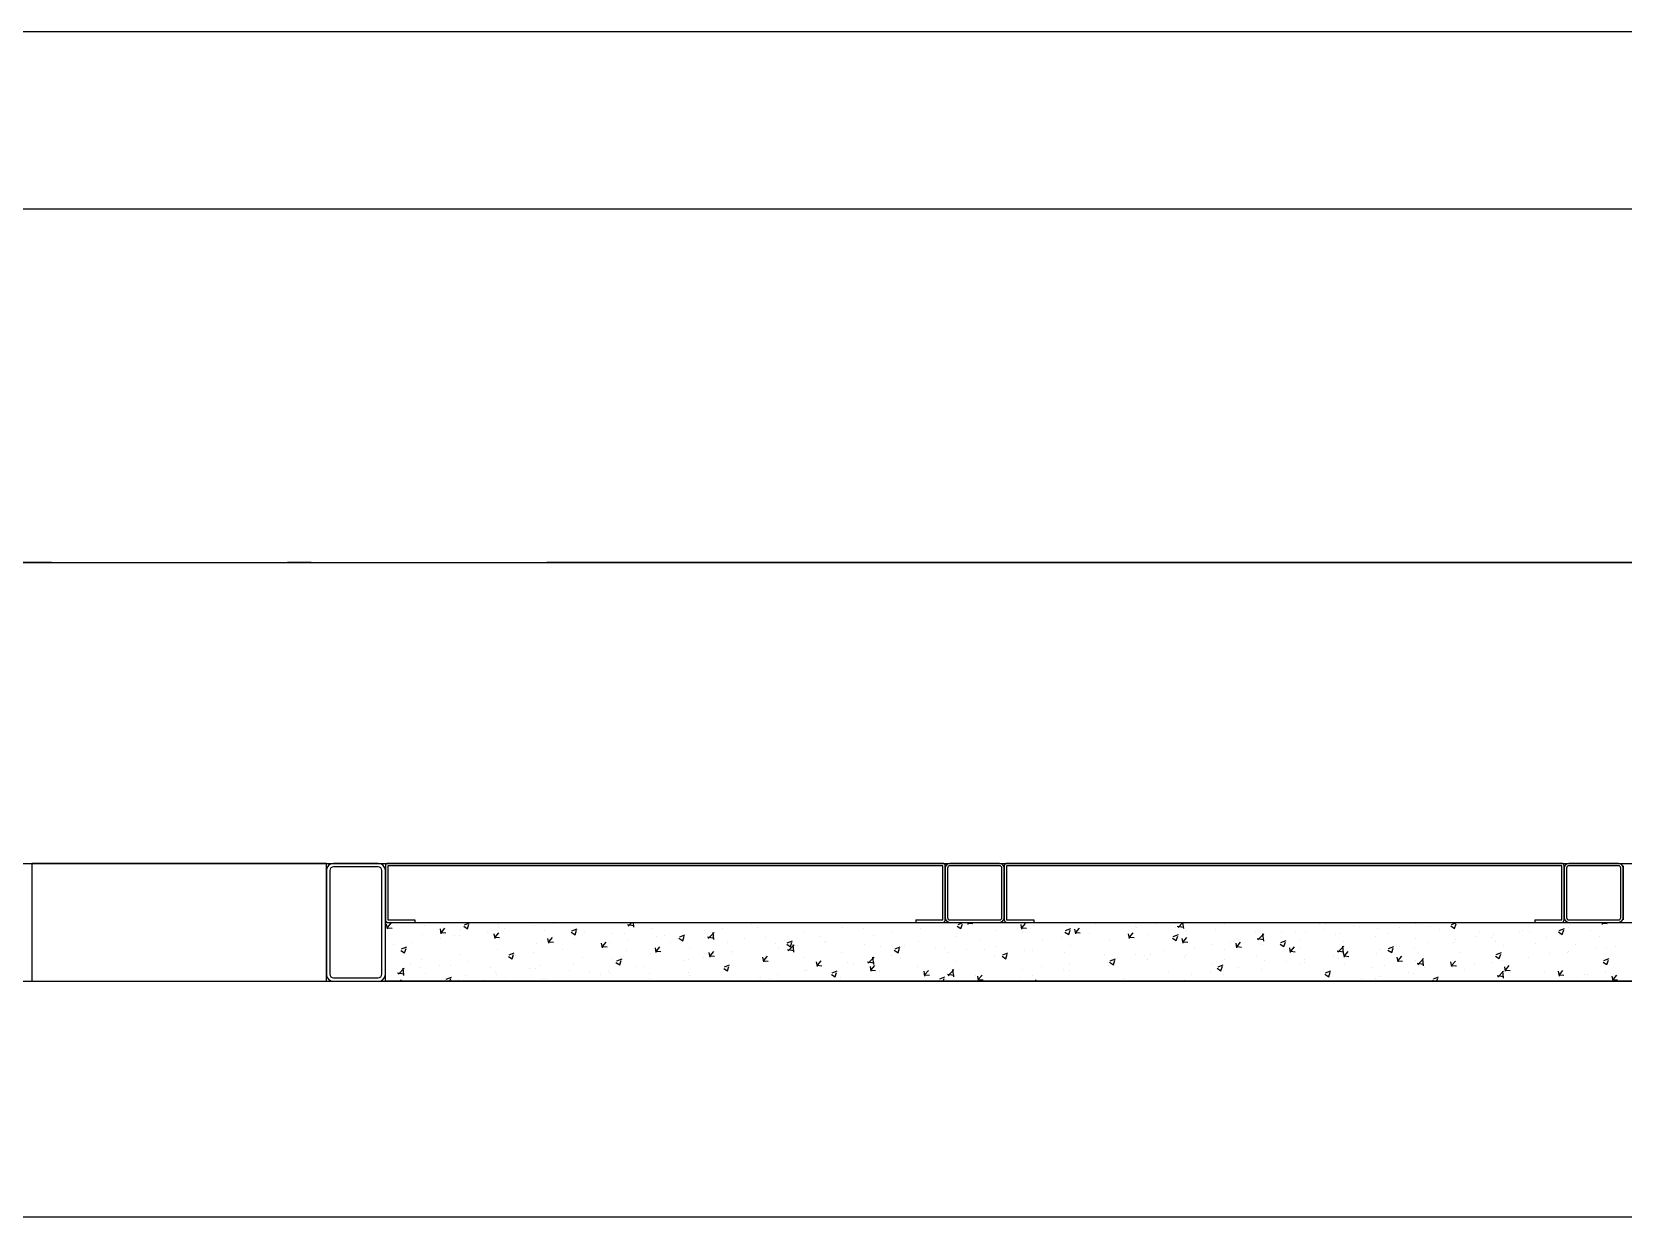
# Model space of a CAD drawing. Extents: x 758840 to 1108724, y -102573 to 143521.
# Drawn here: x 854416 to 855765, y 73383 to 74388 of the extents above; entities that cross this region are included whole.
import ezdxf

# ---------------------------------------------------------------- set-up
doc = ezdxf.new("R2010")
doc.units = 0
doc.header["$LTSCALE"] = 1000
doc.header["$MEASUREMENT"] = 0
doc.linetypes.add('DOTE', pattern=[2.42, 2, -0.2, 0.02, -0.2])
for name, color, linetype in [('02电气-设备', 255, 'Continuous'), ('02电气-设备基础', 252, 'Continuous'), ('DOTE', 8, 'DOTE'), ('WALL-MOVE', 6, 'Continuous')]:
    doc.layers.add(name, color=color, linetype=linetype)

# ---------------------------------------------------------------- blocks, each defined once
blk = doc.blocks.new('BD4-PAL0101-HVPM01')
at = {"layer": '02电气-设备'}
for p, q in [((8385701.7, -4140604.4), (8385963.4, -4140604.4)), ((8385957.4, -4140604.4), (8385707.7, -4140604.4)), ((8385707.7, -4140604.4), (8385707.7, -4140704.4)), ((8385957.4, -4140704.4), (8385957.4, -4140604.4)), ((8386001.4, -4140604.4), (8385963.4, -4140604.4)), ((8386007.4, -4140606.6), (8386007.4, -4140652.2)), ((8386009.4, -4140606.6), (8386009.4, -4140652.2)), ((8386479.8, -4140604.4), (8386009.6, -4140604.4)), ((8386479.8, -4140606.4), (8386009.6, -4140606.4)), ((8386480, -4140652.2), (8386480, -4140606.6)), ((8386482, -4140606.6), (8386482, -4140652.2)), ((8386482, -4140652.2), (8386482, -4140606.6)), ((8386528, -4140604.4), (8386486, -4140604.4)), ((8386528, -4140606.4), (8386486, -4140606.4)), ((8386532, -4140606.6), (8386532, -4140652.2)), ((8386534, -4140606.6), (8386534, -4140652.2)), ((8387004.4, -4140604.4), (8386534.2, -4140604.4)), ((8387004.4, -4140606.4), (8386534.2, -4140606.4)), ((8387004.6, -4140652.2), (8387004.6, -4140606.6)), ((8387006.6, -4140606.6), (8387006.6, -4140652.2)), ((8387006.6, -4140652.2), (8387006.6, -4140606.6)), ((8387052.6, -4140604.4), (8387010.6, -4140604.4)), ((8387052.6, -4140606.4), (8387010.6, -4140606.4)), ((8387056.6, -4140606.6), (8387056.6, -4140652.2)), ((8385957.4, -4140610.4), (8385957.4, -4140698.4)), ((8385960.4, -4140610.4), (8385960.4, -4140698.4)), ((8386001.4, -4140607.4), (8385963.4, -4140607.4)), ((8386004.4, -4140698.4), (8386004.4, -4140610.4)), ((8386007.4, -4140698.4), (8386007.4, -4140610.4)), ((8386482, -4140608.4), (8386482, -4140650.4)), ((8386484, -4140608.4), (8386484, -4140650.4)), ((8386530, -4140650.4), (8386530, -4140608.4)), ((8386532, -4140650.4), (8386532, -4140608.4)), ((8387006.6, -4140608.4), (8387006.6, -4140650.4)), ((8387008.6, -4140608.4), (8387008.6, -4140650.4)), ((8387054.6, -4140650.4), (8387054.6, -4140608.4)), ((8387056.6, -4140650.4), (8387056.6, -4140608.4)), ((8386007.4, -4140654.4), (8391203.4, -4140654.4)), ((8386007.4, -4140704.4), (8386007.4, -4140654.4)), ((8386009.3, -4140660), (8386008.5, -4140656)), ((8386009.3, -4140658.9), (8386012.4, -4140655.2)), ((8386009.3, -4140659), (8386013.1, -4140659.3)), ((8386009.6, -4140652.4), (8386032.4, -4140652.4)), ((8386009.6, -4140654.4), (8386032.4, -4140654.4)), ((8386032.4, -4140652.4), (8386032.4, -4140654.4)), ((8386040.7, -4140657), (8386040.7, -4140657)), ((8386054.8, -4140664), (8386054.1, -4140660)), ((8386054.9, -4140662.9), (8386057.9, -4140659.2)), ((8386071.1, -4140660.3), (8386071.1, -4140660.3)), ((8386073.8, -4140657.7), (8386076.9, -4140659.8)), ((8386074.4, -4140656.4), (8386078.8, -4140654.7)), ((8386074.6, -4140658.5), (8386074.6, -4140658.5)), ((8386076.9, -4140659.8), (8386078.2, -4140656)), ((8386103.2, -4140656.2), (8386103.2, -4140656.2)), ((8386103.4, -4140659.1), (8386103.4, -4140659.1)), ((8386108.5, -4140659.9), (8386108.5, -4140659.9)), ((8386134.1, -4140657.4), (8386134.1, -4140657.4)), ((8386150, -4140655.3), (8386150, -4140655.3)), ((8386165.6, -4140661.5), (8386170.1, -4140659.8)), ((8386212.7, -4140656.3), (8386218.3, -4140657.2)), ((8386213.3, -4140657.6), (8386216.4, -4140654.4)), ((8386218.1, -4140658.5), (8386217.6, -4140654.4)), ((8386233.1, -4140659.3), (8386233.1, -4140659.3)), ((8386265.7, -4140654.8), (8386265.7, -4140654.8)), ((8386293.4, -4140659.2), (8386293.4, -4140659.2)), ((8386317.5, -4140656.1), (8386317.5, -4140656.1)), ((8386323, -4140658.8), (8386323, -4140658.8)), ((8386394.6, -4140658.6), (8386394.6, -4140658.6)), ((8386403.7, -4140654.4), (8386404.1, -4140654.6)), ((8386404.1, -4140654.6), (8386404.1, -4140654.4)), ((8386412.3, -4140660), (8386412.3, -4140660)), ((8386457, -4140652.4), (8386457, -4140654.4)), ((8386457, -4140652.4), (8386479.8, -4140652.4)), ((8386457, -4140654.4), (8386479.8, -4140654.4)), ((8386460.8, -4140660), (8386460.8, -4140660)), ((8386486, -4140652.4), (8386528, -4140652.4)), ((8386486, -4140654.4), (8386528, -4140654.4)), ((8386492.2, -4140657.6), (8386495.3, -4140659.7)), ((8386492.8, -4140656.3), (8386497.2, -4140654.6)), ((8386495.3, -4140659.7), (8386496.6, -4140655.9)), ((8386501, -4140654.8), (8386501, -4140654.8)), ((8386501.5, -4140656.1), (8386501.2, -4140654.4)), ((8386501.5, -4140655), (8386502, -4140654.4)), ((8386501.5, -4140655), (8386505.3, -4140655.4)), ((8386534.2, -4140652.4), (8386557, -4140652.4)), ((8386534.2, -4140654.4), (8386557, -4140654.4)), ((8386547, -4140660.1), (8386546.3, -4140656.1)), ((8386547.1, -4140658.9), (8386550.1, -4140655.3)), ((8386547.1, -4140659), (8386550.9, -4140659.4)), ((8386557, -4140652.4), (8386557, -4140654.4)), ((8386557.1, -4140657.2), (8386557.1, -4140657.2)), ((8386575.2, -4140654.8), (8386575.2, -4140654.8)), ((8386584, -4140661.4), (8386588.5, -4140659.7)), ((8386584.7, -4140656.8), (8386584.7, -4140656.8)), ((8386592.6, -4140664.1), (8386591.8, -4140660.1)), ((8386592.6, -4140662.9), (8386595.7, -4140659.3)), ((8386609.1, -4140656.2), (8386609.1, -4140656.2)), ((8386643, -4140657.6), (8386643, -4140657.6)), ((8386644.3, -4140658.7), (8386644.3, -4140658.7)), ((8386660.2, -4140656.6), (8386660.2, -4140656.6)), ((8386676.9, -4140659.1), (8386676.9, -4140659.1)), ((8386678.7, -4140657.5), (8386684.3, -4140658.4)), ((8386679.3, -4140658.8), (8386683.5, -4140654.4)), ((8386684.1, -4140659.7), (8386683.5, -4140654.4)), ((8386710.8, -4140660.5), (8386710.8, -4140660.5)), ((8386719.1, -4140656.2), (8386719.1, -4140656.2)), ((8386765.2, -4140654.8), (8386765.2, -4140654.8)), ((8386799.1, -4140656.3), (8386799.1, -4140656.3)), ((8386803.6, -4140660.6), (8386803.6, -4140660.6)), ((8386804.2, -4140656.6), (8386804.2, -4140656.6)), ((8386822.3, -4140654.4), (8386822.5, -4140654.5)), ((8386822.4, -4140654.5), (8386822.5, -4140654.4)), ((8386827.7, -4140657.4), (8386827.7, -4140657.4)), ((8386833, -4140657.7), (8386833, -4140657.7)), ((8386848.5, -4140659.6), (8386848.5, -4140659.6)), ((8386866.9, -4140659.1), (8386866.9, -4140659.1)), ((8386880.6, -4140655.5), (8386880.6, -4140655.5)), ((8386893.5, -4140657.8), (8386893.5, -4140657.8)), ((8386900.8, -4140660.6), (8386900.8, -4140660.6)), ((8386910.6, -4140657.4), (8386913.7, -4140659.6)), ((8386911.1, -4140656.2), (8386915.6, -4140654.5)), ((8386913.7, -4140659.6), (8386915, -4140655.7)), ((8386981.6, -4140652.4), (8386981.6, -4140654.4)), ((8386981.6, -4140652.4), (8387004.4, -4140652.4)), ((8386981.6, -4140654.4), (8387004.4, -4140654.4)), ((8387002.4, -4140661.2), (8387006.8, -4140659.5)), ((8387010.5, -4140658.6), (8387010.5, -4140658.6)), ((8387010.6, -4140652.4), (8387052.6, -4140652.4)), ((8387010.6, -4140654.4), (8387052.6, -4140654.4)), ((8387011.2, -4140656.1), (8387011.2, -4140656.1)), ((8387039.2, -4140656.1), (8387038.9, -4140654.4)), ((8387039.3, -4140655), (8387039.8, -4140654.4)), ((8387039.3, -4140655.1), (8387043.1, -4140655.4)), ((8386014, -4140673.2), (8386014, -4140673.2)), ((8386029.4, -4140671.8), (8386029.4, -4140671.8)), ((8386038.5, -4140664.8), (8386038.5, -4140664.8)), ((8386054.1, -4140667.9), (8386054.1, -4140667.9)), ((8386054.9, -4140663), (8386058.7, -4140663.3)), ((8386066.4, -4140665.4), (8386066.4, -4140665.4)), ((8386070, -4140665.8), (8386070, -4140665.8)), ((8386094, -4140662.6), (8386094, -4140662.6)), ((8386100.4, -4140668), (8386099.6, -4140664)), ((8386100.4, -4140666.9), (8386103.5, -4140663.2)), ((8386100.4, -4140666.9), (8386104.2, -4140667.3)), ((8386135.4, -4140672.6), (8386135.4, -4140672.6)), ((8386142.4, -4140661.3), (8386142.4, -4140661.3)), ((8386145.9, -4140672), (8386145.2, -4140668)), ((8386146, -4140670.8), (8386149, -4140667.2)), ((8386146, -4140670.9), (8386149.8, -4140671.3)), ((8386165, -4140662.8), (8386168.2, -4140664.9)), ((8386168, -4140668.1), (8386168, -4140668.1)), ((8386168.2, -4140664.9), (8386169.5, -4140661.1)), ((8386176.3, -4140662.8), (8386176.3, -4140662.8)), ((8386191.5, -4140676), (8386190.7, -4140672)), ((8386191.5, -4140674.8), (8386194.6, -4140671.2)), ((8386197.5, -4140671.9), (8386197.5, -4140671.9)), ((8386200.1, -4140664.1), (8386200.1, -4140664.1)), ((8386210.2, -4140664.2), (8386210.2, -4140664.2)), ((8386213.4, -4140669.8), (8386213.4, -4140669.8)), ((8386237.4, -4140666.6), (8386237.4, -4140666.6)), ((8386244.1, -4140665.6), (8386244.1, -4140665.6)), ((8386248.9, -4140671.5), (8386248.9, -4140671.5)), ((8386256.3, -4140667.9), (8386259.5, -4140670)), ((8386256.9, -4140666.6), (8386261.3, -4140664.9)), ((8386259.5, -4140670), (8386260.7, -4140666.2)), ((8386277.5, -4140661.3), (8386277.5, -4140661.3)), ((8386278, -4140667.1), (8386278, -4140667.1)), ((8386280.5, -4140666.8), (8386286.1, -4140667.7)), ((8386281.1, -4140668.1), (8386286, -4140662.9)), ((8386285.9, -4140669), (8386285.2, -4140663)), ((8386286, -4140665.2), (8386286, -4140665.2)), ((8386297, -4140671.9), (8386297, -4140671.9)), ((8386311.9, -4140668.5), (8386311.9, -4140668.5)), ((8386330, -4140667.1), (8386330, -4140667.1)), ((8386338.2, -4140672.7), (8386338.2, -4140672.7)), ((8386345.8, -4140669.9), (8386345.8, -4140669.9)), ((8386347.6, -4140673), (8386350.7, -4140675.1)), ((8386348.1, -4140671.7), (8386352.6, -4140670)), ((8386348.8, -4140678.6), (8386353.8, -4140673.4)), ((8386350.7, -4140675.1), (8386352, -4140671.3)), ((8386353.7, -4140679.6), (8386353, -4140673.5)), ((8386356.7, -4140673.7), (8386356.7, -4140673.7)), ((8386362.6, -4140662.7), (8386362.6, -4140662.7)), ((8386375.3, -4140666.4), (8386375.3, -4140666.4)), ((8386379.7, -4140671.4), (8386379.7, -4140671.4)), ((8386380.8, -4140670.6), (8386380.8, -4140670.6)), ((8386413.6, -4140672.8), (8386413.6, -4140672.8)), ((8386420.9, -4140665.3), (8386420.9, -4140665.3)), ((8386436.8, -4140663.2), (8386436.8, -4140663.2)), ((8386459.5, -4140670.5), (8386459.5, -4140670.5)), ((8386491.5, -4140666.4), (8386491.5, -4140666.4)), ((8386510.6, -4140669.5), (8386510.6, -4140669.5)), ((8386524.5, -4140661.7), (8386524.5, -4140661.7)), ((8386547.6, -4140663.2), (8386547.6, -4140663.2)), ((8386564.3, -4140669.3), (8386564.3, -4140669.3)), ((8386580.2, -4140667.2), (8386580.2, -4140667.2)), ((8386583.4, -4140662.7), (8386586.6, -4140664.8)), ((8386586.6, -4140664.8), (8386587.9, -4140660.9)), ((8386592.6, -4140663), (8386596.4, -4140663.3)), ((8386604.2, -4140664), (8386604.2, -4140664)), ((8386621.4, -4140669.5), (8386621.4, -4140669.5)), ((8386638.1, -4140668), (8386637.4, -4140664.1)), ((8386638.2, -4140666.9), (8386641.2, -4140663.3)), ((8386638.2, -4140667), (8386642, -4140667.3)), ((8386654, -4140665.1), (8386654, -4140665.1)), ((8386674.7, -4140667.7), (8386677.8, -4140669.9)), ((8386675.3, -4140666.5), (8386679.7, -4140664.8)), ((8386677.8, -4140669.9), (8386679.1, -4140666)), ((8386683.7, -4140672), (8386682.9, -4140668)), ((8386683.7, -4140670.9), (8386686.8, -4140667.2)), ((8386683.7, -4140671), (8386687.5, -4140671.3)), ((8386686.1, -4140661), (8386686.1, -4140661)), ((8386707.7, -4140673.2), (8386707.7, -4140673.2)), ((8386723.6, -4140671.1), (8386723.6, -4140671.1)), ((8386729.2, -4140676), (8386728.5, -4140672)), ((8386729.3, -4140674.9), (8386732.3, -4140671.2)), ((8386730.2, -4140669.3), (8386730.2, -4140669.3)), ((8386744.7, -4140661.9), (8386744.7, -4140661.9)), ((8386746.4, -4140668), (8386752.1, -4140668.9)), ((8386747, -4140669.3), (8386752, -4140664.1)), ((8386747.6, -4140668), (8386747.6, -4140668)), ((8386750.9, -4140672.9), (8386750.9, -4140672.9)), ((8386751.9, -4140670.3), (8386751.2, -4140664.2)), ((8386765.9, -4140672.8), (8386769.1, -4140675)), ((8386766.5, -4140671.6), (8386771, -4140669.8)), ((8386767.2, -4140662.9), (8386767.2, -4140662.9)), ((8386769.1, -4140675), (8386770.4, -4140671.1)), ((8386778.6, -4140663.4), (8386778.6, -4140663.4)), ((8386783, -4140668.8), (8386783, -4140668.8)), ((8386787.7, -4140662.7), (8386787.7, -4140662.7)), ((8386812.5, -4140664.8), (8386812.5, -4140664.8)), ((8386815.9, -4140664.1), (8386815.9, -4140664.1)), ((8386819.5, -4140670.5), (8386819.5, -4140670.5)), ((8386846.4, -4140666.2), (8386846.4, -4140666.2)), ((8386856.5, -4140664.2), (8386856.5, -4140664.2)), ((8386880.3, -4140667.7), (8386880.3, -4140667.7)), ((8386891, -4140671.9), (8386891, -4140671.9)), ((8386912.8, -4140671.9), (8386912.8, -4140671.9)), ((8386914.2, -4140669.1), (8386914.2, -4140669.1)), ((8386931.1, -4140666.7), (8386931.1, -4140666.7)), ((8386934.7, -4140662), (8386934.7, -4140662)), ((8386945.4, -4140667.4), (8386945.4, -4140667.4)), ((8386947, -4140664.6), (8386947, -4140664.6)), ((8386948, -4140670.5), (8386948, -4140670.5)), ((8386954.8, -4140673.7), (8386954.8, -4140673.7)), ((8386968.6, -4140663.4), (8386968.6, -4140663.4)), ((8386971.1, -4140661.4), (8386971.1, -4140661.4)), ((8386977.5, -4140663.4), (8386977.5, -4140663.4)), ((8386981.9, -4140672), (8386981.9, -4140672)), ((8386991.8, -4140667.3), (8386991.8, -4140667.3)), ((8387001.8, -4140662.5), (8387005, -4140664.7)), ((8387002.5, -4140664.9), (8387002.5, -4140664.9)), ((8387005, -4140664.6), (8387006.3, -4140660.8)), ((8387015.8, -4140673.4), (8387015.8, -4140673.4)), ((8387028.9, -4140661), (8387028.9, -4140661)), ((8387036.4, -4140666.3), (8387036.4, -4140666.3)), ((8386020.4, -4140678.2), (8386023.6, -4140680.3)), ((8386021, -4140676.9), (8386025.5, -4140675.2)), ((8386023.6, -4140680.3), (8386024.9, -4140676.5)), ((8386037.8, -4140685.9), (8386037.8, -4140685.9)), ((8386070.4, -4140681.4), (8386070.4, -4140681.4)), ((8386102.4, -4140677.4), (8386102.4, -4140677.4)), ((8386111.7, -4140683.3), (8386114.8, -4140685.4)), ((8386112.3, -4140682), (8386116.7, -4140680.3)), ((8386114.8, -4140685.4), (8386116.1, -4140681.6)), ((8386117.4, -4140682.4), (8386117.4, -4140682.4)), ((8386133.3, -4140680.3), (8386133.3, -4140680.3)), ((8386157.4, -4140677.1), (8386157.4, -4140677.1)), ((8386174.9, -4140684.2), (8386174.9, -4140684.2)), ((8386191.5, -4140674.9), (8386195.3, -4140675.2)), ((8386199.3, -4140685.2), (8386199.3, -4140685.2)), ((8386203.5, -4140687.1), (8386208, -4140685.4)), ((8386206.1, -4140690.5), (8386207.4, -4140686.6)), ((8386211.9, -4140677.9), (8386211.9, -4140677.9)), ((8386232.3, -4140680.4), (8386232.3, -4140680.4)), ((8386237, -4140679.9), (8386236.3, -4140676)), ((8386237.1, -4140678.8), (8386240.1, -4140675.2)), ((8386237.1, -4140678.9), (8386240.9, -4140679.2)), ((8386260.8, -4140686.4), (8386260.8, -4140686.4)), ((8386264.2, -4140685.5), (8386264.2, -4140685.5)), ((8386264.9, -4140676), (8386264.9, -4140676)), ((8386276.7, -4140684.3), (8386276.7, -4140684.3)), ((8386282.6, -4140683.9), (8386281.8, -4140679.9)), ((8386282.6, -4140682.8), (8386285.7, -4140679.1)), ((8386282.6, -4140682.9), (8386286.4, -4140683.2)), ((8386300.7, -4140681.1), (8386300.7, -4140681.1)), ((8386301.2, -4140679.1), (8386301.2, -4140679.1)), ((8386328.1, -4140687.9), (8386327.4, -4140683.9)), ((8386328.2, -4140686.8), (8386331.2, -4140683.1)), ((8386328.2, -4140686.9), (8386332, -4140687.2)), ((8386340.9, -4140675.8), (8386340.9, -4140675.8)), ((8386348.2, -4140677.3), (8386353.9, -4140678.2)), ((8386361.8, -4140683.8), (8386361.8, -4140683.8)), ((8386373.7, -4140690.8), (8386376.8, -4140687.1)), ((8386393.9, -4140679.7), (8386393.9, -4140679.7)), ((8386416.6, -4140689.1), (8386421.6, -4140683.9)), ((8386421.4, -4140690.1), (8386420.7, -4140684)), ((8386426.8, -4140675), (8386426.8, -4140675)), ((8386436.5, -4140682.3), (8386436.5, -4140682.3)), ((8386438.8, -4140678.1), (8386442, -4140680.2)), ((8386439.4, -4140676.8), (8386443.8, -4140675.1)), ((8386442, -4140680.2), (8386443.3, -4140676.3)), ((8386444.1, -4140685.1), (8386444.1, -4140685.1)), ((8386447.5, -4140674.2), (8386447.5, -4140674.2)), ((8386473.6, -4140675.9), (8386473.6, -4140675.9)), ((8386481.4, -4140675.7), (8386481.4, -4140675.7)), ((8386484.2, -4140679.8), (8386484.2, -4140679.8)), ((8386490.8, -4140687.6), (8386490.8, -4140687.6)), ((8386500.1, -4140677.7), (8386500.1, -4140677.7)), ((8386515.3, -4140677.1), (8386515.3, -4140677.1)), ((8386523.7, -4140682.8), (8386523.7, -4140682.8)), ((8386524.2, -4140674.5), (8386524.2, -4140674.5)), ((8386530.1, -4140683.1), (8386533.2, -4140685.3)), ((8386530.7, -4140681.9), (8386535.1, -4140680.2)), ((8386533.2, -4140685.3), (8386534.5, -4140681.4)), ((8386549.2, -4140678.5), (8386549.2, -4140678.5)), ((8386556.3, -4140678.3), (8386556.3, -4140678.3)), ((8386583.1, -4140679.9), (8386583.1, -4140679.9)), ((8386588.4, -4140674.3), (8386588.4, -4140674.3)), ((8386616.9, -4140681.4), (8386616.9, -4140681.4)), ((8386621.9, -4140686.9), (8386626.4, -4140685.2)), ((8386624.5, -4140690.3), (8386625.8, -4140686.5)), ((8386627.6, -4140683.8), (8386627.6, -4140683.8)), ((8386643.5, -4140681.7), (8386643.5, -4140681.7)), ((8386650.8, -4140682.8), (8386650.8, -4140682.8)), ((8386653.2, -4140686.2), (8386653.2, -4140686.2)), ((8386656.1, -4140682), (8386656.1, -4140682)), ((8386667.6, -4140678.5), (8386667.6, -4140678.5)), ((8386684.7, -4140684.2), (8386684.7, -4140684.2)), ((8386685.3, -4140682.1), (8386685.3, -4140682.1)), ((8386693.1, -4140675.6), (8386693.1, -4140675.6)), ((8386718.3, -4140677.4), (8386718.3, -4140677.4)), ((8386718.6, -4140685.7), (8386718.6, -4140685.7)), ((8386729.3, -4140675), (8386733.1, -4140675.3)), ((8386745.4, -4140683.2), (8386745.4, -4140683.2)), ((8386752.5, -4140687.1), (8386752.5, -4140687.1)), ((8386774.7, -4140680), (8386774, -4140676)), ((8386774.8, -4140678.9), (8386777.9, -4140675.2)), ((8386774.8, -4140678.9), (8386778.6, -4140679.3)), ((8386782.4, -4140676.9), (8386782.4, -4140676.9)), ((8386786.9, -4140685.6), (8386786.9, -4140685.6)), ((8386811, -4140682.5), (8386811, -4140682.5)), ((8386814.2, -4140678.5), (8386819.8, -4140679.4)), ((8386814.8, -4140679.8), (8386819.8, -4140674.6)), ((8386815.2, -4140685.2), (8386815.2, -4140685.2)), ((8386819.6, -4140680.8), (8386818.9, -4140674.7)), ((8386820.3, -4140684), (8386819.6, -4140680)), ((8386820.4, -4140682.8), (8386823.4, -4140679.2)), ((8386820.4, -4140682.9), (8386824.1, -4140683.3)), ((8386847.8, -4140680.7), (8386847.8, -4140680.7)), ((8386851.1, -4140677.2), (8386851.1, -4140677.2)), ((8386857.2, -4140677.9), (8386860.4, -4140680)), ((8386857.8, -4140676.6), (8386862.2, -4140674.9)), ((8386860.4, -4140680), (8386861.6, -4140676.2)), ((8386865.8, -4140688), (8386865.1, -4140684)), ((8386865.9, -4140686.8), (8386869, -4140683.2)), ((8386865.9, -4140686.9), (8386869.7, -4140687.2)), ((8386867, -4140675.1), (8386867, -4140675.1)), ((8386879.8, -4140676.7), (8386879.8, -4140676.7)), ((8386880.7, -4140686.4), (8386880.7, -4140686.4)), ((8386882.6, -4140690.3), (8386887.5, -4140685.1)), ((8386887.4, -4140691.3), (8386886.7, -4140685.2)), ((8386911.5, -4140690.8), (8386914.5, -4140687.2)), ((8386917.8, -4140680), (8386917.8, -4140680)), ((8386948.5, -4140683), (8386951.6, -4140685.1)), ((8386949, -4140681.7), (8386953.5, -4140680)), ((8386951.6, -4140685.1), (8386952.9, -4140681.3)), ((8386954.4, -4140686.4), (8386954.4, -4140686.4)), ((8386976.7, -4140684.5), (8386976.7, -4140684.5)), ((8386994.5, -4140681.2), (8386994.5, -4140681.2)), ((8387009.7, -4140679.7), (8387009.7, -4140679.7)), ((8387010.4, -4140679.1), (8387010.4, -4140679.1)), ((8387034.4, -4140675.9), (8387034.4, -4140675.9)), ((8387040.3, -4140686.8), (8387044.7, -4140685.1)), ((8387042.3, -4140675.3), (8387042.3, -4140675.3)), ((8387042.9, -4140690.2), (8387044.2, -4140686.4)), ((8387049.7, -4140674.8), (8387049.7, -4140674.8)), ((8386007.8, -4140696.6), (8386007.8, -4140696.6)), ((8386017.8, -4140697.1), (8386023.4, -4140698)), ((8386018.4, -4140698.4), (8386023.4, -4140693.2)), ((8386023.2, -4140699.4), (8386022.5, -4140693.3)), ((8386028.3, -4140689.5), (8386028.3, -4140689.5)), ((8386037.4, -4140692.9), (8386037.4, -4140692.9)), ((8386041.7, -4140698), (8386041.7, -4140698)), ((8386053.3, -4140690.9), (8386053.3, -4140690.9)), ((8386058.9, -4140702.5), (8386063.4, -4140700.8)), ((8386062.2, -4140690.9), (8386062.2, -4140690.9)), ((8386075.6, -4140699.4), (8386075.6, -4140699.4)), ((8386077.3, -4140687.7), (8386077.3, -4140687.7)), ((8386096.1, -4140692.3), (8386096.1, -4140692.3)), ((8386100.8, -4140696.9), (8386100.8, -4140696.9)), ((8386101.7, -4140698.5), (8386101.7, -4140698.5)), ((8386109.5, -4140700.9), (8386109.5, -4140700.9)), ((8386130, -4140693.8), (8386130, -4140693.8)), ((8386134.6, -4140693.7), (8386134.6, -4140693.7)), ((8386137.8, -4140690.6), (8386137.8, -4140690.6)), ((8386163.9, -4140695.2), (8386163.9, -4140695.2)), ((8386167.2, -4140689.3), (8386167.2, -4140689.3)), ((8386180.8, -4140696.9), (8386180.8, -4140696.9)), ((8386190.1, -4140698.2), (8386190.1, -4140698.2)), ((8386196.6, -4140694.8), (8386196.6, -4140694.8)), ((8386197.8, -4140696.6), (8386197.8, -4140696.6)), ((8386202.9, -4140688.4), (8386206.1, -4140690.5)), ((8386220.7, -4140691.7), (8386220.7, -4140691.7)), ((8386227.1, -4140691.8), (8386227.1, -4140691.8)), ((8386231.7, -4140698.1), (8386231.7, -4140698.1)), ((8386264.1, -4140697.1), (8386264.1, -4140697.1)), ((8386265.6, -4140699.5), (8386265.6, -4140699.5)), ((8386294.2, -4140693.4), (8386297.4, -4140695.6)), ((8386294.8, -4140692.2), (8386299.2, -4140690.5)), ((8386296.2, -4140693), (8386296.2, -4140693)), ((8386297.4, -4140695.6), (8386298.6, -4140691.7)), ((8386299.5, -4140700.9), (8386299.5, -4140700.9)), ((8386324.1, -4140700.9), (8386324.1, -4140700.9)), ((8386329.2, -4140688.3), (8386329.2, -4140688.3)), ((8386340, -4140698.8), (8386340, -4140698.8)), ((8386362.5, -4140695), (8386362.5, -4140695)), ((8386364.1, -4140695.6), (8386364.1, -4140695.6)), ((8386373.6, -4140691.9), (8386372.9, -4140687.9)), ((8386373.7, -4140690.8), (8386377.5, -4140691.2)), ((8386385.5, -4140698.5), (8386388.6, -4140700.7)), ((8386386, -4140697.3), (8386390.5, -4140695.6)), ((8386388.6, -4140700.7), (8386389.9, -4140696.8)), ((8386393.1, -4140700.9), (8386393.1, -4140700.9)), ((8386399.5, -4140688.6), (8386399.5, -4140688.6)), ((8386404.2, -4140690.3), (8386404.2, -4140690.3)), ((8386416, -4140687.8), (8386421.6, -4140688.7)), ((8386419.2, -4140695.9), (8386418.5, -4140691.9)), ((8386419.2, -4140694.8), (8386423, -4140695.2)), ((8386419.3, -4140694.7), (8386422.3, -4140691.1)), ((8386420.1, -4140688.2), (8386420.1, -4140688.2)), ((8386426.1, -4140696.1), (8386426.1, -4140696.1)), ((8386458.7, -4140691.6), (8386458.7, -4140691.6)), ((8386464.7, -4140699.9), (8386464, -4140695.9)), ((8386464.8, -4140698.7), (8386467.9, -4140695.1)), ((8386464.8, -4140698.8), (8386468.6, -4140699.1)), ((8386477.3, -4140702.3), (8386481.7, -4140700.6)), ((8386483.8, -4140698.3), (8386489.4, -4140699.2)), ((8386484.4, -4140699.6), (8386489.3, -4140694.5)), ((8386489.2, -4140700.6), (8386488.5, -4140694.5)), ((8386507.5, -4140699.6), (8386507.5, -4140699.6)), ((8386510.3, -4140703.8), (8386509.5, -4140699.9)), ((8386510.3, -4140702.7), (8386513.4, -4140699.1)), ((8386545, -4140701.1), (8386545, -4140701.1)), ((8386547.6, -4140694.3), (8386547.6, -4140694.3)), ((8386555.6, -4140699.5), (8386555.6, -4140699.5)), ((8386563.5, -4140692.2), (8386563.5, -4140692.2)), ((8386582, -4140694.7), (8386582, -4140694.7)), ((8386587.5, -4140689), (8386587.5, -4140689)), ((8386587.6, -4140695.4), (8386587.6, -4140695.4)), ((8386619.1, -4140688.4), (8386619.1, -4140688.4)), ((8386620.6, -4140690.7), (8386620.6, -4140690.7)), ((8386621.3, -4140688.2), (8386624.5, -4140690.4)), ((8386671.3, -4140695.9), (8386671.3, -4140695.9)), ((8386691, -4140698.3), (8386691, -4140698.3)), ((8386706.9, -4140696.2), (8386706.9, -4140696.2)), ((8386708.4, -4140689.6), (8386708.4, -4140689.6)), ((8386712.6, -4140693.3), (8386715.7, -4140695.4)), ((8386713.2, -4140692), (8386717.6, -4140690.3)), ((8386715.7, -4140695.4), (8386717, -4140691.6)), ((8386717.5, -4140698.5), (8386717.5, -4140698.5)), ((8386730.9, -4140693), (8386730.9, -4140693)), ((8386750.1, -4140694), (8386750.1, -4140694)), ((8386771, -4140687.7), (8386771, -4140687.7)), ((8386782.2, -4140690), (8386782.2, -4140690)), ((8386786.4, -4140688.5), (8386786.4, -4140688.5)), ((8386803.8, -4140698.4), (8386807, -4140700.5)), ((8386804.4, -4140697.1), (8386808.9, -4140695.4)), ((8386806.7, -4140699.1), (8386806.7, -4140699.1)), ((8386807, -4140700.5), (8386808.3, -4140696.7)), ((8386820.3, -4140690), (8386820.3, -4140690)), ((8386843.7, -4140692.7), (8386843.7, -4140692.7)), ((8386850.3, -4140700.2), (8386850.3, -4140700.2)), ((8386854.2, -4140691.4), (8386854.2, -4140691.4)), ((8386874.3, -4140697), (8386874.3, -4140697)), ((8386879.1, -4140697.8), (8386879.1, -4140697.8)), ((8386882, -4140689), (8386887.6, -4140689.9)), ((8386888.1, -4140692.8), (8386888.1, -4140692.8)), ((8386895.7, -4140702.2), (8386900.1, -4140700.5)), ((8386911.4, -4140691.9), (8386910.6, -4140688)), ((8386911.4, -4140690.9), (8386915.2, -4140691.2)), ((8386912.1, -4140693), (8386912.1, -4140693)), ((8386914.4, -4140691.7), (8386914.4, -4140691.7)), ((8386922, -4140694.3), (8386922, -4140694.3)), ((8386930.3, -4140689.6), (8386930.3, -4140689.6)), ((8386944.7, -4140688.6), (8386944.7, -4140688.6)), ((8386949.7, -4140699.5), (8386955.4, -4140700.4)), ((8386950.3, -4140700.8), (8386955.3, -4140695.7)), ((8386955.2, -4140701.8), (8386954.5, -4140695.8)), ((8386955.9, -4140695.7), (8386955.9, -4140695.7)), ((8386956.9, -4140695.9), (8386956.2, -4140692)), ((8386957, -4140694.8), (8386960.1, -4140691.1)), ((8386957, -4140694.9), (8386960.8, -4140695.2)), ((8386989.8, -4140697.1), (8386989.8, -4140697.1)), ((8387002.5, -4140699.9), (8387001.7, -4140695.9)), ((8387002.5, -4140698.8), (8387005.6, -4140695.1)), ((8387002.5, -4140698.9), (8387006.3, -4140699.2)), ((8387008.9, -4140700.9), (8387008.9, -4140700.9)), ((8387017.7, -4140701), (8387017.7, -4140701)), ((8387023.7, -4140698.6), (8387023.7, -4140698.6)), ((8387026.2, -4140698.8), (8387026.2, -4140698.8)), ((8387039.7, -4140688.1), (8387042.9, -4140690.2)), ((8387041.5, -4140696.4), (8387041.5, -4140696.4)), ((8387048, -4140703.9), (8387047.3, -4140699.9)), ((8387048.1, -4140702.8), (8387051.2, -4140699.1)), ((8381447.4, -4140704.4), (8394807.4, -4140704.4)), ((8385707.7, -4140704.4), (8385957.4, -4140704.4)), ((8385963.4, -4140701.4), (8386001.4, -4140701.4)), ((8385963.4, -4140704.4), (8386001.4, -4140704.4)), ((8391203.4, -4140704.4), (8386007.4, -4140704.4)), ((8386017.5, -4140704.4), (8386017.4, -4140703.8)), ((8386020.1, -4140704.4), (8386021.2, -4140703)), ((8386058.3, -4140703.8), (8386059.2, -4140704.4)), ((8386062, -4140704.4), (8386062.8, -4140702)), ((8386063.8, -4140703.3), (8386063.8, -4140703.3)), ((8386069.6, -4140702.6), (8386069.6, -4140702.6)), ((8386090.4, -4140704.4), (8386090.3, -4140703.8)), ((8386090.5, -4140704.4), (8386091.1, -4140703.8)), ((8386140.6, -4140702.2), (8386140.6, -4140702.2)), ((8386143.4, -4140702.3), (8386143.4, -4140702.3)), ((8386177.3, -4140703.7), (8386177.3, -4140703.7)), ((8386231.5, -4140701.6), (8386231.5, -4140701.6)), ((8386325.4, -4140701.3), (8386325.4, -4140701.3)), ((8386333.4, -4140702.4), (8386333.4, -4140702.4)), ((8386367.3, -4140703.8), (8386367.3, -4140703.8)), ((8386476.7, -4140703.6), (8386477.8, -4140704.4)), ((8386480.3, -4140704.4), (8386481.2, -4140701.9)), ((8386483.4, -4140702.8), (8386483.4, -4140702.8)), ((8386510.3, -4140702.8), (8386514.1, -4140703.1)), ((8386523, -4140704), (8386523, -4140704)), ((8386555.2, -4140704.4), (8386555.1, -4140703.9)), ((8386557.8, -4140704.4), (8386559, -4140703.1)), ((8386634.3, -4140702.3), (8386634.3, -4140702.3)), ((8386650.9, -4140703.6), (8386650.9, -4140703.6)), ((8386684.5, -4140703.3), (8386684.5, -4140703.3)), ((8386834.4, -4140702.2), (8386834.4, -4140702.2)), ((8386847, -4140701.9), (8386847, -4140701.9)), ((8386895.1, -4140703.5), (8386896.4, -4140704.4)), ((8386898.7, -4140704.4), (8386899.5, -4140701.8)), ((8386993.7, -4140704.1), (8386993.7, -4140704.1)), ((8387048.1, -4140702.9), (8387051.9, -4140703.2))]:
    blk.add_line(p, q, dxfattribs=at)
for centre, radius, start, end in [((8385963.4, -4140610.4), 6, 90, 180), ((8386001.4, -4140610.4), 6, 0, 90), ((8386009.6, -4140606.6), 2.2, 90, 180), ((8386009.6, -4140606.6), 0.2, 90, 180), ((8386479.8, -4140606.6), 2.2, 0, 90), ((8386479.8, -4140606.6), 0.2, 0, 90), ((8386486, -4140608.4), 4, 90, 180), ((8386486, -4140608.4), 2, 90, 180), ((8386528, -4140608.4), 4, 0, 90), ((8386528, -4140608.4), 2, 0, 90), ((8386534.2, -4140606.6), 2.2, 90, 180), ((8386534.2, -4140606.6), 0.2, 90, 180), ((8387004.4, -4140606.6), 2.2, 0, 90), ((8387004.4, -4140606.6), 0.2, 0, 90), ((8387010.6, -4140608.4), 4, 90, 180), ((8387010.6, -4140608.4), 2, 90, 180), ((8387052.6, -4140608.4), 4, 0, 90), ((8387052.6, -4140608.4), 2, 0, 90), ((8385963.4, -4140610.4), 3, 90, 180), ((8386001.4, -4140610.4), 3, 0, 90), ((8386009.6, -4140652.2), 2.2, 180, 270), ((8386009.6, -4140652.2), 0.2, 180, 270), ((8386479.8, -4140652.2), 0.2, 270, 0), ((8386479.8, -4140652.2), 2.2, 270, 0), ((8386486, -4140650.4), 4, 180, 270), ((8386486, -4140650.4), 2, 180, 270), ((8386528, -4140650.4), 4, 270, 0), ((8386528, -4140650.4), 2, 270, 0), ((8386534.2, -4140652.2), 2.2, 180, 270), ((8386534.2, -4140652.2), 0.2, 180, 270), ((8387004.4, -4140652.2), 0.2, 270, 0), ((8387004.4, -4140652.2), 2.2, 270, 0), ((8387010.6, -4140650.4), 4, 180, 270), ((8387010.6, -4140650.4), 2, 180, 270), ((8387052.6, -4140650.4), 4, 270, 0), ((8387052.6, -4140650.4), 2, 270, 0), ((8385963.4, -4140698.4), 6, 180, 270), ((8385963.4, -4140698.4), 3, 180, 270), ((8386001.4, -4140698.4), 3, 270, 0), ((8386001.4, -4140698.4), 6, 270, 0)]:
    blk.add_arc(centre, radius, start, end, dxfattribs=at)

msp = doc.modelspace()

# ---------------------------------------------------------------- linework, layer by layer
at = {"layer": '02电气-设备基础'}
msp.add_lwpolyline([(901460.28, 73382.53), (847360.28, 73382.53), (847360.28, 73682.52), (901460.28, 73682.52)], close=True, dxfattribs=at)
at = {"layer": 'DOTE'}
for p, q in [((771533.02, 73937.52), (914933.02, 73937.52)), ((914933.02, 73937.52), (771533.02, 73937.52)), ((914933.02, 73937.52), (775066.25, 73937.52)), ((775066.25, 73937.52), (914933.02, 73937.52))]:
    msp.add_line(p, q, dxfattribs=at)
at = {"layer": 'WALL-MOVE'}
for p, q in [((864763.48, 74387.5), (850412.98, 74387.5)), ((850337.98, 74237.5), (864763.48, 74237.5))]:
    msp.add_line(p, q, dxfattribs=at)

# ---------------------------------------------------------------- block references
at = {"layer": '02电气-设备'}
msp.add_blockref('BD4-PAL0101-HVPM01', (-7531291.39, 4214286.89, 0), dxfattribs=at)

doc.saveas('drawing.dxf')
